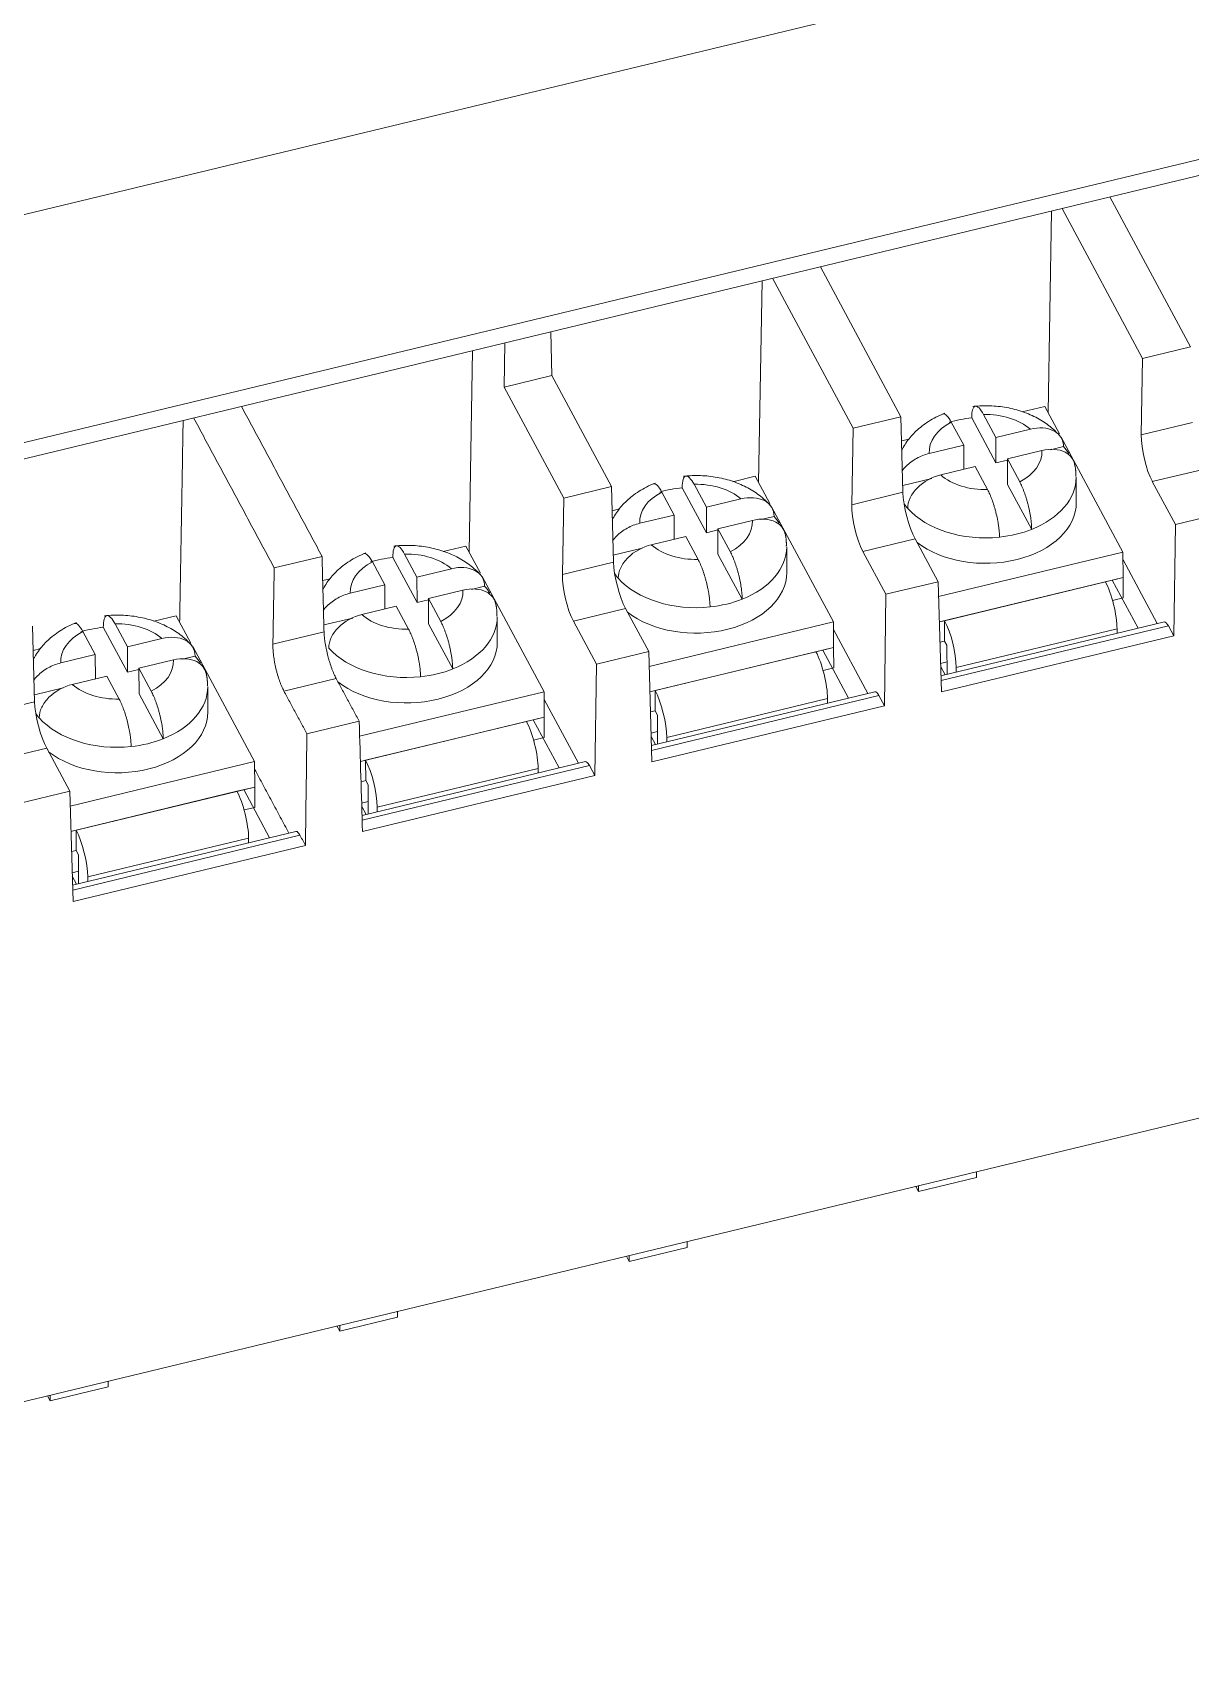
# Model space of a CAD drawing. Header units: millimetres. Extents: x -195 to 1349, y 148 to 750.
# Drawn here: x 1175.16 to 1209.05, y 610.56 to 658.21 of the extents above; entities that cross this region are included whole.
import ezdxf

# ---------------------------------------------------------------- set-up
doc = ezdxf.new("R2010")
doc.units = ezdxf.units.MM
doc.layers.add('100', color=7, linetype='CONTINUOUS', true_color=0xffffff)
doc.layers.add('3', color=7, linetype='CONTINUOUS', true_color=0xffffff)

msp = doc.modelspace()

# ---------------------------------------------------------------- linework, layer by layer
at = {"layer": '100', "color": 7, "linetype": 'Continuous', "lineweight": 18}
for p, q in [((1147.286, 646.217), (1300.56, 683.173)), ((1151.541, 640.57), (1300.306, 676.439)), ((1300.037, 675.9), (1151.272, 640.031))]:
    msp.add_line(p, q, dxfattribs=at)
at = {"layer": '100', "color": 7, "linetype": 'Continuous', "lineweight": 13}
for p, q in [((1206.69, 653.393), (1209.049, 649.005)), ((1204.984, 652.982), (1204.88, 647.081)), ((1207.65, 648.667), (1205.291, 653.056)), ((1198.217, 651.35), (1200.575, 646.962)), ((1196.51, 650.939), (1196.407, 645.038)), ((1199.177, 646.624), (1196.818, 651.013)), ((1143.462, 610.561), (1309.464, 650.587)), ((1190.323, 649.447), (1190.357, 648.166)), ((1188.981, 649.123), (1188.958, 647.829)), ((1209.049, 649.005), (1207.65, 648.667)), ((1188.037, 648.896), (1187.933, 642.995)), ((1207.65, 648.667), (1207.611, 646.431)), ((1188.958, 647.829), (1190.357, 648.166)), ((1190.357, 648.166), (1192.102, 644.919)), ((1190.703, 644.581), (1188.958, 647.829)), ((1199.177, 646.624), (1199.137, 644.388)), ((1200.575, 646.962), (1199.177, 646.624)), ((1200.634, 644.749), (1200.575, 646.962)), ((1207.611, 646.431), (1209.108, 646.792)), ((1207.933, 645.062), (1209.462, 645.431)), ((1190.703, 644.581), (1192.102, 644.919)), ((1192.161, 642.706), (1192.102, 644.919)), ((1199.137, 644.388), (1200.634, 644.749)), ((1208.607, 643.808), (1207.933, 645.062)), ((1190.664, 642.345), (1190.703, 644.581)), ((1210.136, 644.177), (1208.607, 643.808)), ((1208.562, 640.546), (1208.607, 643.808)), ((1199.459, 643.019), (1200.989, 643.388)), ((1200.989, 643.388), (1201.663, 642.134)), ((1183.629, 642.875), (1182.23, 642.538)), ((1200.133, 641.765), (1199.459, 643.019)), ((1208.079, 640.906), (1207.075, 642.775)), ((1190.664, 642.345), (1192.161, 642.706)), ((1201.663, 642.134), (1200.133, 641.765)), ((1201.761, 638.906), (1201.663, 642.134)), ((1207.514, 640.769), (1206.758, 642.176)), ((1190.986, 640.976), (1192.516, 641.345)), ((1192.516, 641.345), (1193.19, 640.091)), ((1200.089, 638.503), (1200.133, 641.765)), ((1175.214, 638.62), (1175.155, 640.832)), ((1191.66, 639.722), (1190.986, 640.976)), ((1208.285, 640.955), (1201.747, 639.379)), ((1201.751, 639.239), (1208.403, 640.843)), ((1208.562, 640.546), (1208.403, 640.843)), ((1182.19, 640.302), (1183.687, 640.663)), ((1199.606, 638.863), (1198.601, 640.732)), ((1201.761, 638.906), (1208.562, 640.546)), ((1193.19, 640.091), (1191.66, 639.722)), ((1193.287, 636.863), (1193.19, 640.091)), ((1199.041, 638.726), (1198.285, 640.133)), ((1191.616, 636.46), (1191.66, 639.722)), ((1201.735, 639.743), (1201.924, 639.788)), ((1201.866, 639.407), (1201.738, 639.644)), ((1182.513, 638.933), (1184.042, 639.302)), ((1199.812, 638.912), (1193.273, 637.336)), ((1173.717, 638.259), (1175.214, 638.62)), ((1191.133, 636.82), (1190.128, 638.689)), ((1193.277, 637.196), (1199.929, 638.8)), ((1193.287, 636.863), (1200.089, 638.503)), ((1200.089, 638.503), (1199.929, 638.8)), ((1184.716, 638.048), (1183.187, 637.679)), ((1190.568, 636.683), (1189.812, 638.09)), ((1193.262, 637.699), (1193.451, 637.745)), ((1193.392, 637.364), (1193.265, 637.601)), ((1174.039, 636.89), (1175.569, 637.259)), ((1176.243, 636.005), (1175.569, 637.259)), ((1191.339, 636.869), (1184.8, 635.293)), ((1184.804, 635.153), (1191.456, 636.757)), ((1191.616, 636.46), (1191.456, 636.757)), ((1184.814, 634.82), (1191.616, 636.46)), ((1176.243, 636.005), (1174.713, 635.636)), ((1176.341, 632.777), (1176.243, 636.005)), ((1182.094, 634.64), (1181.338, 636.047)), ((1184.789, 635.656), (1184.977, 635.702)), ((1184.919, 635.321), (1184.792, 635.558)), ((1182.865, 634.826), (1176.326, 633.249)), ((1176.331, 633.11), (1182.983, 634.714)), ((1176.341, 632.777), (1183.142, 634.416)), ((1176.315, 633.613), (1176.504, 633.659)), ((1176.445, 633.278), (1176.318, 633.515))]:
    msp.add_line(p, q, dxfattribs=at)
for centre, major_axis, ratio, start_param, end_param in [((1207.946, 645.807), (-0.221, 0.97), 0.260654, 0.814706, 2.385502), ((1200.969, 644.125), (0.246, -0.964), 0.237377, 3.949787, 5.520583), ((1199.472, 643.764), (-0.221, 0.97), 0.260654, 0.814706, 2.385502), ((1190.999, 641.721), (-0.221, 0.97), 0.260654, 0.814706, 2.385502), ((1192.496, 642.082), (0.246, -0.964), 0.237377, 3.949787, 5.520583), ((1208.396, 640.47), (-0.11, 0.485), 0.260654, 5.527095, 6.286598), ((1199.923, 638.427), (-0.11, 0.485), 0.260654, 5.527095, 6.286598), ((1175.549, 637.996), (0.246, -0.964), 0.237377, 3.949787, 5.520583), ((1191.449, 636.384), (-0.11, 0.485), 0.260654, 5.527095, 6.286598)]:
    msp.add_ellipse(centre, major_axis=major_axis, ratio=ratio, start_param=start_param, end_param=end_param, dxfattribs=at)
for points, degree in [([(1181.27, 647.264), (1183.629, 642.875)], 1), ([(1179.564, 646.853), (1179.46, 640.952)], 1), ([(1182.23, 642.538), (1179.871, 646.927)], 1), ([(1183.687, 640.663), (1183.629, 642.875)], 1), ([(1182.19, 640.302), (1182.23, 642.538)], 1), ([(1183.187, 637.679), (1182.513, 638.933)], 1), ([(1184.042, 639.302), (1184.716, 638.048)], 1), ([(1184.814, 634.82), (1184.781, 635.896), (1184.749, 636.972), (1184.716, 638.048)], 3), ([(1183.142, 634.416), (1183.157, 635.504), (1183.172, 636.591), (1183.187, 637.679)], 3), ([(1182.659, 634.777), (1181.655, 636.646)], 1), ([(1183.142, 634.416), (1182.983, 634.714)], 1)]:
    msp.add_open_spline(points, degree=degree, dxfattribs=at)
for points, knots in [([(1184.042, 639.302), (1184.02, 639.343), (1183.998, 639.388), (1183.966, 639.462), (1183.955, 639.487), (1183.934, 639.541), (1183.923, 639.568), (1183.892, 639.653), (1183.872, 639.711), (1183.848, 639.787), (1183.844, 639.802), (1183.834, 639.833), (1183.83, 639.849), (1183.816, 639.896), (1183.808, 639.927), (1183.783, 640.021), (1183.768, 640.084), (1183.752, 640.163), (1183.748, 640.179), (1183.742, 640.21), (1183.733, 640.257), (1183.72, 640.333), (1183.712, 640.392), (1183.706, 640.435), (1183.704, 640.45), (1183.701, 640.478), (1183.699, 640.493), (1183.692, 640.562), (1183.689, 640.614), (1183.687, 640.663)], [0, 0, 0, 0, 0.125, 0.125, 0.1875, 0.1875, 0.25, 0.25, 0.375, 0.375, 0.40625, 0.40625, 0.4375, 0.4375, 0.5, 0.5, 0.625, 0.625, 0.65625, 0.65625, 0.6875, 0.75, 0.8125, 0.8125, 0.84375, 0.84375, 0.875, 0.875, 1, 1, 1, 1]), ([(1182.513, 638.933), (1182.491, 638.974), (1182.469, 639.019), (1182.437, 639.093), (1182.426, 639.119), (1182.406, 639.172), (1182.395, 639.2), (1182.365, 639.285), (1182.347, 639.343), (1182.324, 639.42), (1182.32, 639.435), (1182.311, 639.466), (1182.307, 639.482), (1182.295, 639.529), (1182.287, 639.56), (1182.265, 639.655), (1182.251, 639.718), (1182.237, 639.798), (1182.234, 639.814), (1182.229, 639.845), (1182.221, 639.892), (1182.211, 639.969), (1182.204, 640.028), (1182.2, 640.072), (1182.199, 640.087), (1182.196, 640.116), (1182.195, 640.13), (1182.191, 640.2), (1182.19, 640.253), (1182.19, 640.302)], [0, 0, 0, 0, 0.125, 0.125, 0.1875, 0.1875, 0.25, 0.25, 0.375, 0.375, 0.40625, 0.40625, 0.4375, 0.4375, 0.5, 0.5, 0.625, 0.625, 0.65625, 0.65625, 0.6875, 0.75, 0.8125, 0.8125, 0.84375, 0.84375, 0.875, 0.875, 1, 1, 1, 1]), ([(1182.983, 634.714), (1182.943, 634.787), (1182.904, 634.827), (1182.871, 634.827), (1182.868, 634.827), (1182.865, 634.826)], [0, 0, 0, 0, 0.919703, 0.919703, 1, 1, 1, 1])]:
    msp.add_open_spline(points, degree=3, knots=knots, dxfattribs=at)
at = {"layer": '3', "color": 7, "linetype": 'Continuous', "lineweight": 13}
for p, q in [((1202.991, 647.028), (1203.352, 646.355)), ((1204.782, 647.262), (1204.125, 647.104)), ((1205.211, 646.465), (1204.782, 647.262)), ((1202.411, 646.128), (1202.049, 646.801)), ((1203.356, 645.61), (1202.647, 646.928)), ((1204.362, 646.599), (1203.352, 646.355)), ((1200.813, 646.305), (1200.594, 646.252)), ((1202.411, 646.128), (1201.401, 645.885)), ((1202.414, 645.421), (1202.411, 646.128)), ((1203.352, 646.355), (1203.356, 645.61)), ((1205.335, 646.087), (1204.95, 645.995)), ((1207.074, 642.998), (1205.263, 646.367)), ((1203.689, 645.691), (1203.356, 645.61)), ((1203.689, 645.728), (1204.699, 645.972)), ((1203.689, 645.728), (1203.693, 644.983)), ((1203.689, 645.728), (1204.051, 645.056)), ((1196.309, 645.219), (1195.652, 645.061)), ((1196.738, 644.422), (1196.309, 645.219)), ((1201.475, 645.157), (1200.629, 644.953)), ((1201.738, 645.258), (1202.748, 645.501)), ((1203.109, 644.829), (1202.748, 645.501)), ((1205.707, 644.45), (1205.703, 645.195)), ((1193.937, 644.085), (1193.576, 644.758)), ((1194.882, 643.567), (1194.174, 644.885)), ((1194.518, 644.985), (1194.879, 644.312)), ((1204.401, 643.665), (1203.693, 644.983)), ((1192.34, 644.262), (1192.121, 644.209)), ((1195.889, 644.556), (1194.879, 644.312)), ((1194.879, 644.312), (1194.882, 643.567)), ((1198.6, 640.955), (1196.79, 644.324)), ((1193.937, 644.085), (1192.928, 643.842)), ((1193.941, 643.378), (1193.937, 644.085)), ((1195.216, 643.685), (1196.226, 643.929)), ((1195.216, 643.685), (1195.219, 642.94)), ((1195.216, 643.685), (1195.577, 643.013)), ((1196.862, 644.044), (1196.477, 643.952)), ((1193.265, 643.215), (1194.274, 643.458)), ((1194.636, 642.786), (1194.274, 643.458)), ((1195.216, 643.648), (1194.882, 643.567)), ((1186.409, 641.524), (1185.7, 642.842)), ((1186.044, 642.942), (1186.406, 642.269)), ((1187.836, 643.176), (1187.178, 643.018)), ((1188.264, 642.379), (1187.836, 643.176)), ((1193.002, 643.114), (1192.155, 642.91)), ((1195.928, 641.622), (1195.219, 642.94)), ((1197.233, 642.407), (1197.23, 643.152)), ((1207.074, 642.998), (1201.676, 641.697)), ((1207.077, 642.253), (1207.074, 642.998)), ((1185.464, 642.042), (1185.103, 642.715)), ((1187.415, 642.513), (1186.406, 642.269)), ((1186.406, 642.269), (1186.409, 641.524)), ((1190.127, 638.912), (1188.317, 642.281)), ((1207.077, 642.253), (1201.699, 640.956)), ((1207.077, 642.253), (1206.559, 642.128)), ((1207.077, 642.253), (1207.08, 641.657)), ((1183.867, 642.219), (1183.648, 642.166)), ((1185.464, 642.042), (1184.454, 641.799)), ((1185.467, 641.335), (1185.464, 642.042)), ((1186.743, 641.642), (1187.752, 641.886)), ((1188.388, 642.001), (1188.004, 641.909)), ((1201.852, 640.993), (1206.559, 642.128)), ((1184.791, 641.172), (1185.801, 641.415)), ((1186.162, 640.743), (1185.801, 641.415)), ((1186.743, 641.605), (1186.409, 641.524)), ((1186.743, 641.642), (1186.746, 640.897)), ((1186.743, 641.642), (1187.104, 640.97)), ((1206.768, 641.582), (1207.08, 641.657)), ((1177.571, 640.899), (1177.932, 640.226)), ((1179.362, 641.133), (1178.705, 640.975)), ((1179.791, 640.336), (1179.362, 641.133)), ((1184.529, 641.071), (1183.682, 640.867)), ((1187.454, 639.579), (1186.746, 640.897)), ((1188.76, 640.363), (1188.757, 641.109)), ((1198.6, 640.955), (1193.203, 639.654)), ((1198.604, 640.21), (1198.6, 640.955)), ((1201.852, 640.993), (1201.699, 640.956)), ((1201.854, 640.397), (1201.852, 640.993)), ((1176.991, 639.999), (1176.629, 640.672)), ((1177.935, 639.481), (1177.227, 640.799)), ((1178.942, 640.47), (1177.932, 640.226)), ((1201.717, 640.364), (1201.854, 640.397)), ((1201.854, 640.397), (1201.922, 640.272)), ((1206.9, 640.756), (1202.192, 639.621)), ((1206.9, 640.621), (1206.9, 640.756)), ((1175.393, 640.176), (1175.174, 640.123)), ((1176.991, 639.999), (1175.981, 639.756)), ((1176.994, 639.292), (1176.991, 639.999)), ((1177.932, 640.226), (1177.935, 639.481)), ((1179.915, 639.958), (1179.53, 639.866)), ((1181.654, 636.869), (1179.843, 640.238)), ((1198.604, 640.21), (1193.225, 638.913)), ((1193.378, 638.95), (1198.086, 640.085)), ((1198.604, 640.21), (1198.086, 640.085)), ((1198.604, 640.21), (1198.606, 639.614)), ((1201.925, 639.422), (1201.922, 640.272)), ((1178.269, 639.562), (1177.935, 639.481)), ((1178.269, 639.599), (1179.279, 639.843)), ((1178.269, 639.599), (1178.272, 638.854)), ((1178.269, 639.599), (1178.631, 638.927)), ((1198.295, 639.539), (1198.606, 639.614)), ((1202.193, 639.486), (1202.192, 639.621)), ((1176.055, 639.028), (1175.209, 638.824)), ((1176.318, 639.129), (1177.328, 639.372)), ((1177.689, 638.7), (1177.328, 639.372)), ((1180.286, 638.32), (1180.283, 639.066)), ((1190.127, 638.912), (1184.73, 637.611)), ((1190.13, 638.167), (1190.127, 638.912)), ((1193.378, 638.95), (1193.225, 638.913)), ((1193.381, 638.354), (1193.378, 638.95)), ((1178.981, 637.536), (1178.272, 638.854)), ((1198.426, 638.713), (1193.719, 637.578)), ((1198.427, 638.578), (1198.426, 638.713)), ((1190.13, 638.167), (1184.752, 636.87)), ((1184.905, 636.907), (1189.613, 638.042)), ((1190.13, 638.167), (1189.613, 638.042)), ((1190.13, 638.167), (1190.133, 637.571)), ((1193.243, 638.321), (1193.381, 638.354)), ((1193.381, 638.354), (1193.448, 638.229)), ((1193.452, 637.379), (1193.448, 638.229)), ((1189.821, 637.496), (1190.133, 637.571)), ((1193.719, 637.443), (1193.719, 637.578)), ((1181.654, 636.869), (1176.256, 635.568)), ((1181.657, 636.124), (1181.654, 636.869)), ((1184.905, 636.907), (1184.752, 636.87)), ((1184.908, 636.311), (1184.905, 636.907)), ((1189.953, 636.67), (1185.245, 635.535)), ((1189.953, 636.535), (1189.953, 636.67)), ((1181.657, 636.124), (1176.279, 634.827)), ((1181.657, 636.124), (1181.139, 635.999)), ((1181.657, 636.124), (1181.66, 635.528)), ((1184.77, 636.278), (1184.908, 636.311)), ((1184.908, 636.311), (1184.975, 636.186)), ((1184.979, 635.336), (1184.975, 636.186)), ((1176.432, 634.864), (1181.139, 635.999)), ((1181.348, 635.453), (1181.66, 635.528)), ((1185.246, 635.4), (1185.245, 635.535)), ((1176.432, 634.864), (1176.279, 634.827)), ((1176.434, 634.268), (1176.432, 634.864)), ((1181.479, 634.627), (1176.772, 633.492)), ((1181.48, 634.492), (1181.479, 634.627)), ((1176.296, 634.235), (1176.434, 634.268)), ((1176.434, 634.268), (1176.502, 634.143)), ((1176.505, 633.293), (1176.502, 634.143)), ((1176.772, 633.357), (1176.772, 633.492)), ((1202.788, 624.694), (1201.093, 624.285)), ((1202.788, 624.694), (1202.787, 624.866)), ((1201.093, 624.285), (1201.011, 624.437)), ((1201.093, 624.457), (1201.093, 624.285)), ((1194.315, 622.651), (1194.314, 622.823)), ((1192.62, 622.242), (1192.538, 622.394)), ((1192.619, 622.414), (1192.62, 622.242)), ((1194.315, 622.651), (1192.62, 622.242)), ((1184.147, 620.199), (1184.065, 620.351)), ((1184.146, 620.371), (1184.147, 620.199)), ((1185.841, 620.608), (1184.147, 620.199)), ((1185.841, 620.608), (1185.841, 620.78)), ((1177.368, 618.565), (1175.673, 618.156)), ((1177.368, 618.565), (1177.367, 618.737)), ((1175.673, 618.156), (1175.591, 618.308)), ((1175.672, 618.328), (1175.673, 618.156))]:
    msp.add_line(p, q, dxfattribs=at)
for centre, major_axis, ratio, start_param, end_param in [((1203.05, 645.928), (-1.65, -0.007), 0.666875, 3.790248, 4.745303), ((1203.05, 645.928), (-1.65, -0.007), 0.666875, 5.361044, 6.316099), ((1203.053, 645.183), (2.65, 0.012), 0.666875, 1.721764, 1.980603), ((1203.053, 645.183), (2.65, 0.012), 0.666875, 0.403632, 0.530601), ((1203.05, 645.928), (-1.65, -0.007), 0.666875, 2.219452, 3.174506), ((1203.05, 645.928), (-1.65, -0.007), 0.666875, 0.648655, 1.60371), ((1203.053, 645.183), (2.65, 0.012), 0.666875, 5.24299, 6.283173), ((1194.577, 643.885), (-1.65, -0.007), 0.666875, 5.361044, 6.316099), ((1194.58, 643.14), (2.65, 0.012), 0.666875, 1.721764, 1.980603), ((1194.577, 643.885), (-1.65, -0.007), 0.666875, 3.790248, 4.745303), ((1203.053, 645.183), (2.65, 0.012), 0.666875, 3.590709, 3.672194), ((1203.053, 645.183), (2.65, 0.012), 0.666875, 3.672194, 4.863356), ((1203.057, 644.438), (2.65, 0.012), 0.666875, 3.848176, 6.283107), ((1194.577, 643.885), (-1.65, -0.007), 0.666875, 2.219452, 3.174506), ((1194.58, 643.14), (2.65, 0.012), 0.666875, 0.403632, 0.530601), ((1194.577, 643.885), (-1.65, -0.007), 0.666875, 0.648655, 1.60371), ((1203.053, 645.183), (2.65, 0.012), 0.666875, 4.863356, 5.24299), ((1186.107, 641.097), (2.65, 0.012), 0.666875, 1.721764, 1.980603), ((1186.103, 641.842), (-1.65, -0.007), 0.666875, 3.790248, 4.745303), ((1194.58, 643.14), (2.65, 0.012), 0.666875, 5.24299, 6.283173), ((1186.103, 641.842), (-1.65, -0.007), 0.666875, 5.361044, 6.316099), ((1194.58, 643.14), (2.65, 0.012), 0.666875, 3.590709, 3.672194), ((1194.583, 642.395), (2.65, 0.012), 0.666875, 3.848176, 6.283107), ((1186.103, 641.842), (-1.65, -0.007), 0.666875, 2.219452, 3.174506), ((1186.107, 641.097), (2.65, 0.012), 0.666875, 0.403632, 0.530601), ((1194.58, 643.14), (2.65, 0.012), 0.666875, 3.672194, 4.863356), ((1206.563, 641.383), (-0.234, 0.972), 0.249055, 3.95287, 5.523667), ((1194.58, 643.14), (2.65, 0.012), 0.666875, 4.863356, 5.24299), ((1177.63, 639.799), (-1.65, -0.007), 0.666875, 3.790248, 4.745303), ((1186.103, 641.842), (-1.65, -0.007), 0.666875, 0.648655, 1.60371), ((1186.107, 641.097), (2.65, 0.012), 0.666875, 5.24299, 6.283173), ((1201.855, 640.248), (0.234, -0.972), 0.249055, 0.811278, 2.382074), ((1177.63, 639.799), (-1.65, -0.007), 0.666875, 5.361044, 6.316099), ((1177.633, 639.054), (2.65, 0.012), 0.666875, 1.721764, 1.980603), ((1186.11, 640.352), (2.65, 0.012), 0.666875, 3.843366, 6.283107), ((1177.633, 639.054), (2.65, 0.012), 0.666875, 0.403632, 0.530601), ((1186.107, 641.097), (2.65, 0.012), 0.666875, 3.672194, 4.863356), ((1198.089, 639.34), (-0.234, 0.972), 0.249055, 3.95287, 5.523667), ((1177.63, 639.799), (-1.65, -0.007), 0.666875, 2.219452, 3.174506), ((1186.107, 641.097), (2.65, 0.012), 0.666875, 4.863356, 5.24299), ((1177.63, 639.799), (-1.65, -0.007), 0.666875, 0.648655, 1.60371), ((1177.633, 639.054), (2.65, 0.012), 0.666875, 5.24299, 6.283173), ((1193.382, 638.205), (0.234, -0.972), 0.249055, 0.811278, 2.382074), ((1177.633, 639.054), (2.65, 0.012), 0.666875, 3.590709, 3.672194), ((1177.633, 639.054), (2.65, 0.012), 0.666875, 3.672194, 4.863356), ((1177.636, 638.309), (2.65, 0.012), 0.666875, 3.848176, 6.283107), ((1189.616, 637.297), (-0.234, 0.972), 0.249055, 3.95287, 5.523667), ((1177.633, 639.054), (2.65, 0.012), 0.666875, 4.863356, 5.24299), ((1184.908, 636.162), (0.234, -0.972), 0.249055, 0.811278, 2.382074), ((1181.142, 635.254), (-0.234, 0.972), 0.249055, 3.95287, 5.523667), ((1176.435, 634.119), (0.234, -0.972), 0.249055, 0.811278, 2.382074)]:
    msp.add_ellipse(centre, major_axis=major_axis, ratio=ratio, start_param=start_param, end_param=end_param, dxfattribs=at)
for points, knots in [([(1201.861, 647.064), (1201.771, 647.029), (1201.532, 646.922), (1201.189, 646.706), (1200.869, 646.405), (1200.688, 646.153), (1200.61, 646.006), (1200.595, 645.977)], [0, 0, 0, 0, 0.163026, 0.447367, 0.698688, 0.941026, 1, 1, 1, 1]), ([(1201.798, 647.039), (1201.801, 647.04), (1201.804, 647.041), (1201.839, 647.05), (1201.877, 647.032), (1201.96, 646.949), (1202.005, 646.884), (1202.049, 646.801)], [0, 0, 0, 0, 0.039498, 0.039498, 0.519749, 0.519749, 1, 1, 1, 1]), ([(1202.991, 647.028), (1202.946, 647.111), (1202.901, 647.176), (1202.818, 647.259), (1202.78, 647.277), (1202.716, 647.26), (1202.69, 647.226), (1202.656, 647.11), (1202.647, 647.027), (1202.647, 646.928)], [0, 0, 0, 0, 0.25, 0.25, 0.5, 0.5, 0.75, 0.75, 1, 1, 1, 1]), ([(1205.233, 646.397), (1205.168, 646.471), (1204.997, 646.643), (1204.673, 646.875), (1204.257, 647.077), (1203.794, 647.217), (1203.308, 647.286), (1202.932, 647.286), (1202.726, 647.268), (1202.679, 647.262)], [0, 0, 0, 0, 0.111345, 0.27406, 0.440954, 0.612154, 0.785153, 0.950566, 1, 1, 1, 1]), ([(1204.362, 646.599), (1204.488, 646.629), (1204.613, 646.641), (1204.846, 646.625), (1204.954, 646.596), (1205.135, 646.503), (1205.209, 646.438), (1205.308, 646.28), (1205.335, 646.187), (1205.335, 646.087)], [0, 0, 0, 0, 0.25, 0.25, 0.5, 0.5, 0.75, 0.75, 1, 1, 1, 1]), ([(1200.609, 645.379), (1200.642, 645.424), (1200.68, 645.467), (1200.811, 645.598), (1200.918, 645.678), (1201.151, 645.807), (1201.275, 645.855), (1201.401, 645.885)], [0, 0, 0, 0, 0.184423, 0.184423, 0.592211, 0.592211, 1, 1, 1, 1]), ([(1205.658, 645.58), (1205.624, 645.726), (1205.526, 645.848), (1205.198, 646.017), (1204.95, 646.032), (1204.699, 645.972)], [0, 0, 0, 0, 0.442266, 0.442266, 1, 1, 1, 1]), ([(1194.518, 644.985), (1194.473, 645.068), (1194.428, 645.133), (1194.345, 645.216), (1194.307, 645.234), (1194.243, 645.217), (1194.217, 645.183), (1194.182, 645.067), (1194.173, 644.984), (1194.174, 644.885)], [0, 0, 0, 0, 0.25, 0.25, 0.5, 0.5, 0.75, 0.75, 1, 1, 1, 1]), ([(1196.76, 644.354), (1196.695, 644.428), (1196.523, 644.6), (1196.199, 644.832), (1195.784, 645.034), (1195.32, 645.174), (1194.835, 645.243), (1194.458, 645.243), (1194.253, 645.225), (1194.205, 645.219)], [0, 0, 0, 0, 0.111345, 0.27406, 0.440954, 0.612154, 0.785153, 0.950566, 1, 1, 1, 1]), ([(1200.772, 644.279), (1200.771, 644.377), (1200.797, 644.483), (1200.894, 644.689), (1200.967, 644.789), (1201.238, 645.061), (1201.488, 645.197), (1201.738, 645.258)], [0, 0, 0, 0, 0.25, 0.25, 0.5, 0.5, 1, 1, 1, 1]), ([(1193.388, 645.021), (1193.297, 644.986), (1193.058, 644.879), (1192.716, 644.663), (1192.395, 644.362), (1192.214, 644.11), (1192.136, 643.963), (1192.122, 643.934)], [0, 0, 0, 0, 0.163026, 0.447367, 0.698688, 0.941026, 1, 1, 1, 1]), ([(1193.325, 644.996), (1193.328, 644.997), (1193.33, 644.998), (1193.365, 645.007), (1193.403, 644.989), (1193.487, 644.906), (1193.531, 644.841), (1193.576, 644.758)], [0, 0, 0, 0, 0.039498, 0.039498, 0.519749, 0.519749, 1, 1, 1, 1]), ([(1203.459, 643.438), (1203.459, 643.488), (1203.457, 643.541), (1203.45, 643.626), (1203.447, 643.655), (1203.442, 643.701), (1203.44, 643.716), (1203.436, 643.746), (1203.433, 643.762), (1203.427, 643.809), (1203.422, 643.84), (1203.413, 643.888), (1203.41, 643.904), (1203.404, 643.937), (1203.401, 643.953), (1203.385, 644.033), (1203.37, 644.098), (1203.35, 644.178), (1203.346, 644.194), (1203.337, 644.227), (1203.333, 644.243), (1203.319, 644.29), (1203.31, 644.322), (1203.282, 644.414), (1203.262, 644.473), (1203.235, 644.545), (1203.23, 644.559), (1203.219, 644.587), (1203.214, 644.6), (1203.198, 644.641), (1203.187, 644.666), (1203.154, 644.741), (1203.132, 644.787), (1203.109, 644.829)], [0, 0, 0, 0, 0.125, 0.125, 0.1875, 0.1875, 0.21875, 0.21875, 0.25, 0.25, 0.3125, 0.3125, 0.34375, 0.34375, 0.375, 0.375, 0.5, 0.5, 0.53125, 0.53125, 0.5625, 0.5625, 0.625, 0.625, 0.75, 0.75, 0.78125, 0.78125, 0.8125, 0.8125, 0.875, 0.875, 1, 1, 1, 1]), ([(1204.401, 643.665), (1204.401, 643.715), (1204.398, 643.768), (1204.391, 643.853), (1204.388, 643.883), (1204.383, 643.928), (1204.381, 643.943), (1204.377, 643.974), (1204.375, 643.989), (1204.364, 644.067), (1204.353, 644.13), (1204.333, 644.227), (1204.326, 644.26), (1204.311, 644.324), (1204.296, 644.389), (1204.279, 644.453), (1204.266, 644.5), (1204.261, 644.516), (1204.252, 644.547), (1204.247, 644.563), (1204.223, 644.641), (1204.203, 644.7), (1204.172, 644.785), (1204.161, 644.813), (1204.145, 644.854), (1204.139, 644.867), (1204.128, 644.893), (1204.123, 644.906), (1204.095, 644.968), (1204.073, 645.014), (1204.051, 645.056)], [0, 0, 0, 0, 0.125, 0.125, 0.1875, 0.1875, 0.21875, 0.21875, 0.25, 0.25, 0.375, 0.375, 0.4375, 0.4375, 0.5, 0.5625, 0.5625, 0.59375, 0.59375, 0.625, 0.625, 0.75, 0.75, 0.8125, 0.8125, 0.84375, 0.84375, 0.875, 0.875, 1, 1, 1, 1]), ([(1195.889, 644.556), (1196.014, 644.586), (1196.139, 644.598), (1196.373, 644.582), (1196.481, 644.553), (1196.661, 644.46), (1196.735, 644.395), (1196.835, 644.237), (1196.861, 644.144), (1196.862, 644.044)], [0, 0, 0, 0, 0.25, 0.25, 0.5, 0.5, 0.75, 0.75, 1, 1, 1, 1]), ([(1192.136, 643.336), (1192.169, 643.38), (1192.206, 643.424), (1192.337, 643.555), (1192.444, 643.635), (1192.678, 643.764), (1192.802, 643.812), (1192.928, 643.842)], [0, 0, 0, 0, 0.184423, 0.184423, 0.592211, 0.592211, 1, 1, 1, 1]), ([(1197.185, 643.536), (1197.15, 643.683), (1197.053, 643.805), (1196.725, 643.974), (1196.477, 643.989), (1196.226, 643.929)], [0, 0, 0, 0, 0.442266, 0.442266, 1, 1, 1, 1]), ([(1188.286, 642.311), (1188.221, 642.385), (1188.05, 642.557), (1187.726, 642.789), (1187.31, 642.991), (1186.847, 643.131), (1186.361, 643.2), (1185.985, 643.2), (1185.779, 643.182), (1185.732, 643.176)], [0, 0, 0, 0, 0.111345, 0.27406, 0.440954, 0.612154, 0.785153, 0.950566, 1, 1, 1, 1]), ([(1192.298, 642.236), (1192.298, 642.334), (1192.323, 642.44), (1192.421, 642.646), (1192.493, 642.746), (1192.764, 643.018), (1193.014, 643.154), (1193.265, 643.215)], [0, 0, 0, 0, 0.25, 0.25, 0.5, 0.5, 1, 1, 1, 1]), ([(1184.914, 642.978), (1184.824, 642.943), (1184.585, 642.836), (1184.243, 642.62), (1183.922, 642.319), (1183.741, 642.067), (1183.663, 641.92), (1183.648, 641.891)], [0, 0, 0, 0, 0.163026, 0.447367, 0.698688, 0.941026, 1, 1, 1, 1]), ([(1184.852, 642.953), (1184.854, 642.954), (1184.857, 642.955), (1184.892, 642.964), (1184.93, 642.946), (1185.013, 642.863), (1185.058, 642.798), (1185.103, 642.715)], [0, 0, 0, 0, 0.039498, 0.039498, 0.519749, 0.519749, 1, 1, 1, 1]), ([(1186.044, 642.942), (1185.999, 643.025), (1185.955, 643.09), (1185.872, 643.173), (1185.833, 643.191), (1185.769, 643.174), (1185.743, 643.14), (1185.709, 643.024), (1185.7, 642.941), (1185.7, 642.842)], [0, 0, 0, 0, 0.25, 0.25, 0.5, 0.5, 0.75, 0.75, 1, 1, 1, 1]), ([(1194.986, 641.395), (1194.986, 641.445), (1194.983, 641.498), (1194.976, 641.583), (1194.973, 641.612), (1194.968, 641.657), (1194.966, 641.673), (1194.962, 641.703), (1194.96, 641.719), (1194.953, 641.766), (1194.948, 641.797), (1194.94, 641.845), (1194.937, 641.861), (1194.931, 641.894), (1194.928, 641.91), (1194.912, 641.99), (1194.897, 642.055), (1194.876, 642.135), (1194.872, 642.151), (1194.864, 642.184), (1194.859, 642.2), (1194.846, 642.247), (1194.837, 642.279), (1194.808, 642.371), (1194.788, 642.43), (1194.762, 642.502), (1194.757, 642.516), (1194.746, 642.544), (1194.74, 642.557), (1194.724, 642.598), (1194.713, 642.623), (1194.681, 642.698), (1194.658, 642.744), (1194.636, 642.786)], [0, 0, 0, 0, 0.125, 0.125, 0.1875, 0.1875, 0.21875, 0.21875, 0.25, 0.25, 0.3125, 0.3125, 0.34375, 0.34375, 0.375, 0.375, 0.5, 0.5, 0.53125, 0.53125, 0.5625, 0.5625, 0.625, 0.625, 0.75, 0.75, 0.78125, 0.78125, 0.8125, 0.8125, 0.875, 0.875, 1, 1, 1, 1]), ([(1195.928, 641.622), (1195.927, 641.672), (1195.925, 641.725), (1195.918, 641.81), (1195.915, 641.84), (1195.91, 641.885), (1195.908, 641.9), (1195.904, 641.931), (1195.902, 641.946), (1195.89, 642.024), (1195.879, 642.087), (1195.86, 642.184), (1195.853, 642.217), (1195.838, 642.281), (1195.823, 642.346), (1195.806, 642.41), (1195.792, 642.457), (1195.788, 642.473), (1195.778, 642.504), (1195.774, 642.52), (1195.75, 642.598), (1195.73, 642.657), (1195.698, 642.742), (1195.688, 642.77), (1195.671, 642.81), (1195.666, 642.824), (1195.655, 642.85), (1195.65, 642.863), (1195.622, 642.925), (1195.6, 642.971), (1195.577, 643.013)], [0, 0, 0, 0, 0.125, 0.125, 0.1875, 0.1875, 0.21875, 0.21875, 0.25, 0.25, 0.375, 0.375, 0.4375, 0.4375, 0.5, 0.5625, 0.5625, 0.59375, 0.59375, 0.625, 0.625, 0.75, 0.75, 0.8125, 0.8125, 0.84375, 0.84375, 0.875, 0.875, 1, 1, 1, 1]), ([(1187.415, 642.513), (1187.541, 642.543), (1187.666, 642.555), (1187.899, 642.539), (1188.008, 642.51), (1188.188, 642.417), (1188.262, 642.352), (1188.361, 642.194), (1188.388, 642.101), (1188.388, 642.001)], [0, 0, 0, 0, 0.25, 0.25, 0.5, 0.5, 0.75, 0.75, 1, 1, 1, 1]), ([(1183.663, 641.293), (1183.696, 641.337), (1183.733, 641.38), (1183.864, 641.512), (1183.971, 641.592), (1184.205, 641.72), (1184.329, 641.768), (1184.454, 641.799)], [0, 0, 0, 0, 0.184423, 0.184423, 0.592211, 0.592211, 1, 1, 1, 1]), ([(1188.711, 641.493), (1188.677, 641.64), (1188.58, 641.762), (1188.252, 641.931), (1188.003, 641.946), (1187.752, 641.886)], [0, 0, 0, 0, 0.442266, 0.442266, 1, 1, 1, 1]), ([(1176.441, 640.935), (1176.351, 640.9), (1176.112, 640.793), (1175.769, 640.577), (1175.449, 640.276), (1175.267, 640.024), (1175.189, 639.877), (1175.175, 639.847)], [0, 0, 0, 0, 0.163026, 0.447367, 0.698688, 0.941026, 1, 1, 1, 1]), ([(1176.378, 640.91), (1176.381, 640.911), (1176.384, 640.912), (1176.418, 640.921), (1176.457, 640.903), (1176.54, 640.82), (1176.585, 640.755), (1176.629, 640.672)], [0, 0, 0, 0, 0.039498, 0.039498, 0.519749, 0.519749, 1, 1, 1, 1]), ([(1177.571, 640.899), (1177.526, 640.982), (1177.481, 641.047), (1177.398, 641.13), (1177.36, 641.148), (1177.296, 641.131), (1177.27, 641.097), (1177.235, 640.981), (1177.227, 640.898), (1177.227, 640.799)], [0, 0, 0, 0, 0.25, 0.25, 0.5, 0.5, 0.75, 0.75, 1, 1, 1, 1]), ([(1179.813, 640.268), (1179.748, 640.342), (1179.577, 640.514), (1179.253, 640.746), (1178.837, 640.948), (1178.374, 641.088), (1177.888, 641.157), (1177.512, 641.157), (1177.306, 641.139), (1177.259, 641.133)], [0, 0, 0, 0, 0.111345, 0.27406, 0.440954, 0.612154, 0.785153, 0.950566, 1, 1, 1, 1]), ([(1183.825, 640.193), (1183.824, 640.291), (1183.85, 640.397), (1183.947, 640.602), (1184.02, 640.703), (1184.291, 640.975), (1184.541, 641.111), (1184.791, 641.172)], [0, 0, 0, 0, 0.25, 0.25, 0.5, 0.5, 1, 1, 1, 1]), ([(1187.454, 639.579), (1187.454, 639.629), (1187.452, 639.682), (1187.444, 639.767), (1187.442, 639.797), (1187.436, 639.842), (1187.434, 639.857), (1187.43, 639.888), (1187.428, 639.903), (1187.417, 639.98), (1187.406, 640.044), (1187.386, 640.141), (1187.379, 640.174), (1187.365, 640.238), (1187.349, 640.303), (1187.332, 640.367), (1187.319, 640.414), (1187.314, 640.43), (1187.305, 640.461), (1187.3, 640.477), (1187.276, 640.555), (1187.256, 640.614), (1187.225, 640.699), (1187.214, 640.727), (1187.198, 640.767), (1187.193, 640.781), (1187.182, 640.807), (1187.176, 640.82), (1187.149, 640.882), (1187.126, 640.928), (1187.104, 640.97)], [0, 0, 0, 0, 0.125, 0.125, 0.1875, 0.1875, 0.21875, 0.21875, 0.25, 0.25, 0.375, 0.375, 0.4375, 0.4375, 0.5, 0.5625, 0.5625, 0.59375, 0.59375, 0.625, 0.625, 0.75, 0.75, 0.8125, 0.8125, 0.84375, 0.84375, 0.875, 0.875, 1, 1, 1, 1]), ([(1178.942, 640.47), (1179.067, 640.5), (1179.193, 640.512), (1179.426, 640.496), (1179.534, 640.467), (1179.715, 640.374), (1179.789, 640.309), (1179.888, 640.151), (1179.914, 640.058), (1179.915, 639.958)], [0, 0, 0, 0, 0.25, 0.25, 0.5, 0.5, 0.75, 0.75, 1, 1, 1, 1]), ([(1186.513, 639.352), (1186.513, 639.402), (1186.51, 639.455), (1186.503, 639.54), (1186.5, 639.569), (1186.495, 639.614), (1186.493, 639.63), (1186.489, 639.66), (1186.487, 639.676), (1186.48, 639.723), (1186.475, 639.754), (1186.467, 639.802), (1186.464, 639.818), (1186.458, 639.851), (1186.454, 639.867), (1186.438, 639.947), (1186.424, 640.012), (1186.403, 640.092), (1186.399, 640.108), (1186.39, 640.141), (1186.386, 640.157), (1186.372, 640.204), (1186.363, 640.236), (1186.335, 640.328), (1186.315, 640.387), (1186.289, 640.459), (1186.283, 640.473), (1186.272, 640.501), (1186.267, 640.514), (1186.251, 640.555), (1186.24, 640.58), (1186.207, 640.655), (1186.185, 640.701), (1186.162, 640.743)], [0, 0, 0, 0, 0.125, 0.125, 0.1875, 0.1875, 0.21875, 0.21875, 0.25, 0.25, 0.3125, 0.3125, 0.34375, 0.34375, 0.375, 0.375, 0.5, 0.5, 0.53125, 0.53125, 0.5625, 0.5625, 0.625, 0.625, 0.75, 0.75, 0.78125, 0.78125, 0.8125, 0.8125, 0.875, 0.875, 1, 1, 1, 1]), ([(1180.238, 639.45), (1180.204, 639.597), (1180.106, 639.719), (1179.778, 639.888), (1179.53, 639.903), (1179.279, 639.843)], [0, 0, 0, 0, 0.442266, 0.442266, 1, 1, 1, 1]), ([(1175.189, 639.25), (1175.222, 639.294), (1175.26, 639.337), (1175.39, 639.469), (1175.498, 639.549), (1175.731, 639.677), (1175.855, 639.725), (1175.981, 639.756)], [0, 0, 0, 0, 0.184423, 0.184423, 0.592211, 0.592211, 1, 1, 1, 1]), ([(1175.351, 638.15), (1175.351, 638.248), (1175.376, 638.354), (1175.474, 638.559), (1175.546, 638.66), (1175.818, 638.932), (1176.068, 639.068), (1176.318, 639.129)], [0, 0, 0, 0, 0.25, 0.25, 0.5, 0.5, 1, 1, 1, 1]), ([(1178.981, 637.536), (1178.981, 637.586), (1178.978, 637.639), (1178.971, 637.724), (1178.968, 637.754), (1178.963, 637.799), (1178.961, 637.814), (1178.957, 637.845), (1178.955, 637.86), (1178.944, 637.937), (1178.933, 638.001), (1178.913, 638.098), (1178.906, 638.13), (1178.891, 638.195), (1178.876, 638.26), (1178.859, 638.324), (1178.845, 638.371), (1178.841, 638.387), (1178.832, 638.418), (1178.827, 638.434), (1178.803, 638.512), (1178.783, 638.571), (1178.752, 638.656), (1178.741, 638.684), (1178.725, 638.724), (1178.719, 638.738), (1178.708, 638.764), (1178.703, 638.777), (1178.675, 638.839), (1178.653, 638.885), (1178.631, 638.927)], [0, 0, 0, 0, 0.125, 0.125, 0.1875, 0.1875, 0.21875, 0.21875, 0.25, 0.25, 0.375, 0.375, 0.4375, 0.4375, 0.5, 0.5625, 0.5625, 0.59375, 0.59375, 0.625, 0.625, 0.75, 0.75, 0.8125, 0.8125, 0.84375, 0.84375, 0.875, 0.875, 1, 1, 1, 1]), ([(1178.039, 637.309), (1178.039, 637.358), (1178.037, 637.412), (1178.03, 637.497), (1178.027, 637.526), (1178.021, 637.571), (1178.02, 637.587), (1178.016, 637.617), (1178.013, 637.633), (1178.007, 637.68), (1178.002, 637.711), (1177.993, 637.759), (1177.99, 637.775), (1177.984, 637.808), (1177.981, 637.824), (1177.965, 637.904), (1177.95, 637.969), (1177.93, 638.049), (1177.926, 638.065), (1177.917, 638.098), (1177.912, 638.114), (1177.899, 638.161), (1177.89, 638.193), (1177.862, 638.285), (1177.842, 638.344), (1177.815, 638.416), (1177.81, 638.43), (1177.799, 638.458), (1177.794, 638.471), (1177.778, 638.512), (1177.767, 638.537), (1177.734, 638.612), (1177.712, 638.658), (1177.689, 638.7)], [0, 0, 0, 0, 0.125, 0.125, 0.1875, 0.1875, 0.21875, 0.21875, 0.25, 0.25, 0.3125, 0.3125, 0.34375, 0.34375, 0.375, 0.375, 0.5, 0.5, 0.53125, 0.53125, 0.5625, 0.5625, 0.625, 0.625, 0.75, 0.75, 0.78125, 0.78125, 0.8125, 0.8125, 0.875, 0.875, 1, 1, 1, 1])]:
    msp.add_open_spline(points, degree=3, knots=knots, dxfattribs=at)
for points in [[(1205.692, 645.215), (1205.702, 645.411), (1205.653, 645.6)], [(1197.219, 643.172), (1197.229, 643.368), (1197.18, 643.557)], [(1188.746, 641.129), (1188.755, 641.325), (1188.707, 641.514)], [(1180.272, 639.086), (1180.282, 639.282), (1180.233, 639.471)]]:
    msp.add_open_spline(points, degree=2, dxfattribs=at)

doc.saveas('drawing.dxf')
